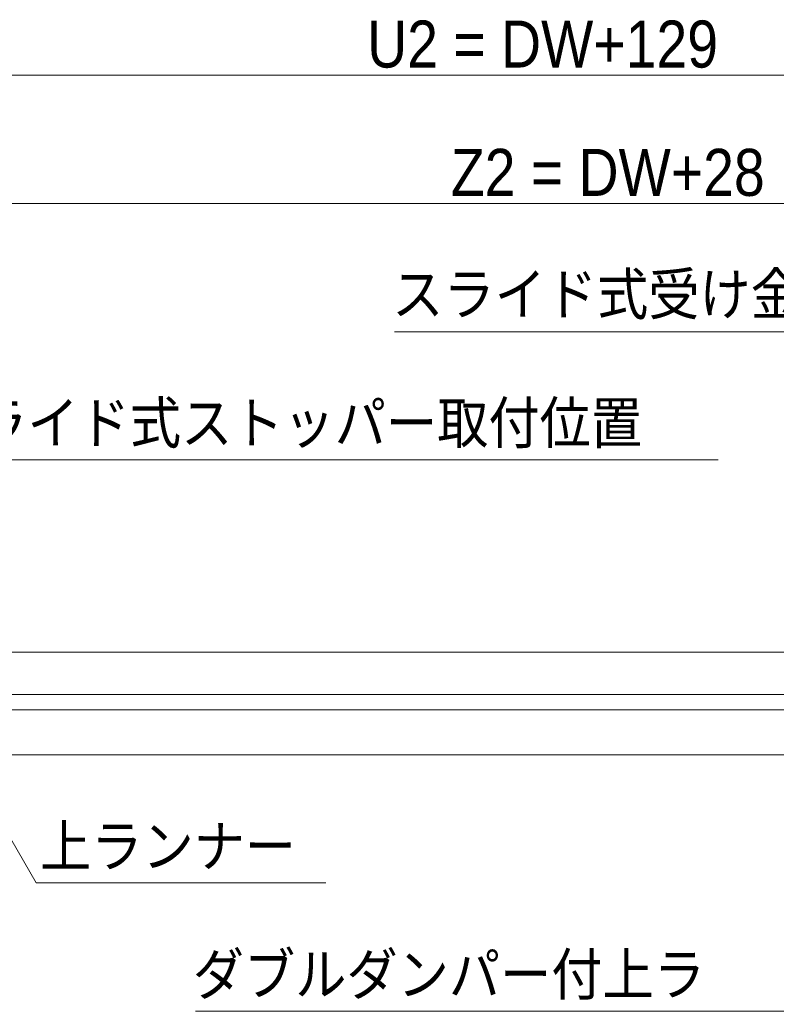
# Model space of a CAD drawing. Units: millimetres, scale not verified. Extents: x -6062 to 6062, y -3045 to 3045.
# Drawn here: x -1910 to -1320, y 70 to 843 of the extents above; entities that cross this region are included whole.
import ezdxf
from ezdxf.enums import TextEntityAlignment as Align

# ---------------------------------------------------------------- set-up
doc = ezdxf.new("R2010")
doc.units = ezdxf.units.MM
doc.header["$LTSCALE"] = 20
for name, color, linetype, lineweight in [('0-0_2寸法-1', 7, 'Continuous', 9), ('0-2_2寸法-3', 7, 'Continuous', 9), ('0-3_3一般', 7, 'Continuous', 9)]:
    doc.layers.add(name, color=color, linetype=linetype, lineweight=lineweight)
doc.styles.add('ＭＳ ゴシック', font='')
doc.styles.add('ＭＳ Ｐゴシック', font='')
doc.styles.get('ＭＳ ゴシック').set_extended_font_data('MS Gothic')
doc.styles.get('ＭＳ Ｐゴシック').set_extended_font_data('MS PGothic')

# ---------------------------------------------------------------- blocks, each defined once
blk = doc.blocks.new('グループ-135')
at = {"layer": '0-3_3一般'}
for p, q in [((-75990, 7000), (19030, 7000)), ((19030, 6340), (-75990, 6340)), ((-4960, 6100), (19040, 6100)), ((-4640, 5400), (18720, 5400))]:
    blk.add_line(p, q, dxfattribs=at)
blk = doc.blocks.new('グループ-136')
at = {"layer": '0-3_3一般'}
blk.add_line((-77696.5, 7000), (20903.5, 7000), dxfattribs=at)
blk = doc.blocks.new('グループ-137')
at = {"layer": '0-3_3一般'}
for name in ['グループ-136', 'グループ-135']:
    blk.add_blockref(name, (0, 0), dxfattribs=at)

msp = doc.modelspace()

# ---------------------------------------------------------------- linework, layer by layer
at = {"layer": '0-0_2寸法-1'}
for p, q in [((-2151.79, 800), (-848.21, 800)), ((-2050.79, 700), (-848.21, 700))]:
    msp.add_line(p, q, dxfattribs=at)
at = {"layer": '0-2_2寸法-3'}
for points in [[(-1617.66, 600), (-1015.74, 600), (-958, 500)], [(-2073.5, 341.8), (-1982.17, 500), (-1365.38, 500)], [(-1671.44, 170), (-1897.36, 170), (-1985.6, 322.84)], [(-1773.06, 70), (-1174.22, 70), (-1027.98, 323.3)]]:
    msp.add_lwpolyline(points, dxfattribs=at)

# ---------------------------------------------------------------- block references
at = {"layer": '0-3_3一般', "xscale": 0.05, "yscale": 0.05}
msp.add_blockref('グループ-137', (-1787.5, 0), dxfattribs=at)

# ---------------------------------------------------------------- texts
at = {"layer": '0-0_2寸法-1', "style": 'ＭＳ Ｐゴシック', "width": 0.9}
for s, p in [('U2 = DW+129', (-1639.08, 795.04)), ('Z2 = DW+28', (-1573.81, 694.94))]:
    msp.add_text(s, height=36.69, dxfattribs=at).set_placement(p, align=Align.BOTTOM_LEFT)
at = {"layer": '0-2_2寸法-3', "style": 'ＭＳ ゴシック', "width": 0.9}
for s, p in [('スライド式受け金具取付位置', (-1619.59, 603.34)), ('スライド式ストッパー取付位置', (-1984.09, 502.97)), ('上ランナー', (-1894.33, 172.77)), ('ダブルダンパー付上ラ', (-1775.16, 72.77))]:
    msp.add_text(s, height=32.55, dxfattribs=at).set_placement(p, align=Align.BOTTOM_LEFT)

doc.saveas('drawing.dxf')
